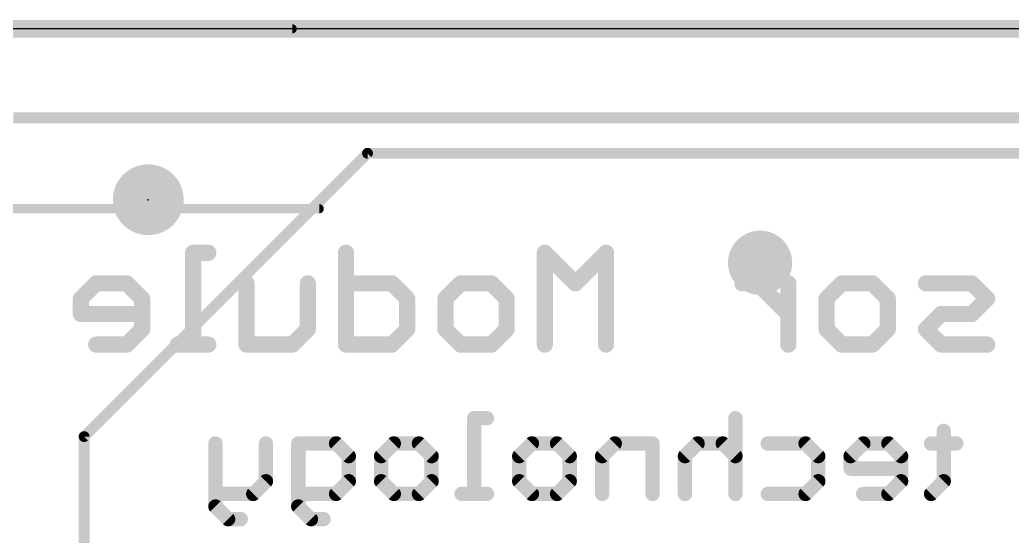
# Model space of a CAD drawing. Extents: x -8.1 to 51, y -8.2 to 25.5.
# Drawn here: x 8.47 to 22.48, y 18.24 to 25.53 of the extents above; entities that cross this region are included whole.
import ezdxf

# ---------------------------------------------------------------- set-up
doc = ezdxf.new("R2010")
doc.units = 0
for name, color, linetype in [('1', 12, 'CONTINUOUS'), ('16', 5, 'CONTINUOUS'), ('18', 110, 'CONTINUOUS'), ('20', 53, 'CONTINUOUS'), ('21', 40, 'CONTINUOUS'), ('22', 6, 'CONTINUOUS'), ('23', 40, 'CONTINUOUS'), ('47', 253, 'CONTINUOUS')]:
    doc.layers.add(name, color=color, linetype=linetype)

# ---------------------------------------------------------------- blocks, each defined once
blk = doc.blocks.new('PIE')
at = {"const_width": 0.5}
blk.add_lwpolyline([(0, -0.25, 1), (0, 0.25, 1), (0, -0.25)], format="xyb", dxfattribs=at)
blk = doc.blocks.new('ROUNDV')
at = {"const_width": 0.5}
blk.add_lwpolyline([(0, -0.25, 1), (0, 0.25, 1), (0, -0.25)], format="xyb", dxfattribs=at)

msp = doc.modelspace()

# ---------------------------------------------------------------- linework, layer by layer
at = {"layer": '1', "const_width": 0.254}
msp.add_lwpolyline([(50.8, 25.4), (0, 25.4)], dxfattribs=at)
at = {"layer": '16', "const_width": 0.254}
msp.add_lwpolyline([(50.8, 25.4), (0, 25.4)], dxfattribs=at)
at = {"layer": '20'}
msp.add_line((48.26, 25.4), (2.54, 25.4), dxfattribs=at)
at = {"layer": '21', "const_width": 0.1524}
for points in [[(8.382, 24.143), (43.382, 24.143)], [(9.382, 19.643), (13.382, 23.643)], [(13.382, 23.643), (37.382, 23.643)], [(9.382, 19.643), (9.382, 13.143)]]:
    msp.add_lwpolyline(points, dxfattribs=at)
at = {"layer": '21', "const_width": 0.0762}
for points in [[(13.382, 23.6811, 1), (13.382, 23.6049)], [(13.4089, 23.6161, 1), (13.3551, 23.6699)], [(9.4201, 19.643, 1), (9.3439, 19.643)], [(9.3551, 19.6699, 1), (9.4089, 19.6161)]]:
    msp.add_lwpolyline(points, format="xyb", dxfattribs=at)
at = {"layer": '22'}
for points, const_width in [([(11.136, 22.2388), (10.9199, 22.2388)], 0.2286), ([(10.9199, 22.2388), (10.9199, 20.9423)], 0.2286), ([(13.0782, 22.2388), (13.0782, 20.9423)], 0.2286), ([(16.3169, 21.8066), (15.8848, 22.2388)], 0.2286), ([(15.8848, 22.2388), (15.8848, 20.9423)], 0.2286), ([(16.7491, 22.2388), (16.3169, 21.8066)], 0.2286), ([(16.7491, 20.9423), (16.7491, 22.2388)], 0.2286), ([(9.5522, 21.8066), (9.3361, 21.5906)], 0.2286), ([(9.9844, 21.8066), (9.5522, 21.8066)], 0.2286), ([(10.2005, 21.5906), (9.9844, 21.8066)], 0.2286), ([(11.6749, 20.9423), (11.6749, 21.8066)], 0.2286), ([(12.5393, 21.8066), (12.5393, 21.1584)], 0.2286), ([(13.7265, 21.8066), (13.0782, 21.8066)], 0.2286), ([(13.9426, 21.5906), (13.7265, 21.8066)], 0.2286), ([(14.4815, 21.5906), (14.6976, 21.8066)], 0.2286), ([(14.6976, 21.8066), (15.1297, 21.8066)], 0.2286), ([(15.1297, 21.8066), (15.3458, 21.5906)], 0.2286), ([(18.8896, 21.8066), (18.6735, 21.8066)], 0.2286), ([(19.3218, 21.3745), (18.8896, 21.8066)], 0.2286), ([(19.3218, 20.9423), (19.3218, 21.8066)], 0.2286), ([(19.8607, 21.5906), (20.0768, 21.8066)], 0.2286), ([(20.0768, 21.8066), (20.509, 21.8066)], 0.2286), ([(20.509, 21.8066), (20.7251, 21.5906)], 0.2286), ([(21.9123, 21.8066), (21.264, 21.8066)], 0.2286), ([(22.1283, 21.5906), (21.9123, 21.8066)], 0.2286), ([(9.3361, 21.5906), (9.3361, 21.3745)], 0.2286), ([(10.2005, 21.1584), (10.2005, 21.5906)], 0.2286), ([(13.9426, 21.1584), (13.9426, 21.5906)], 0.2286), ([(14.4815, 21.1584), (14.4815, 21.5906)], 0.2286), ([(15.3458, 21.5906), (15.3458, 21.1584)], 0.2286), ([(19.8607, 21.1584), (19.8607, 21.5906)], 0.2286), ([(20.7251, 21.5906), (20.7251, 21.1584)], 0.2286), ([(21.9123, 21.3745), (22.1283, 21.5906)], 0.2286), ([(9.3361, 21.3745), (10.2005, 21.3745)], 0.2286), ([(21.264, 21.1584), (21.4801, 21.3745)], 0.2286), ([(21.4801, 21.3745), (21.9123, 21.3745)], 0.2286), ([(9.9844, 20.9423), (10.2005, 21.1584)], 0.2286), ([(12.5393, 21.1584), (12.3232, 20.9423)], 0.2286), ([(13.7265, 20.9423), (13.9426, 21.1584)], 0.2286), ([(14.6976, 20.9423), (14.4815, 21.1584)], 0.2286), ([(15.3458, 21.1584), (15.1297, 20.9423)], 0.2286), ([(20.0768, 20.9423), (19.8607, 21.1584)], 0.2286), ([(20.7251, 21.1584), (20.509, 20.9423)], 0.2286), ([(21.4801, 20.9423), (21.264, 21.1584)], 0.2286), ([(9.5522, 20.9423), (9.9844, 20.9423)], 0.2286), ([(11.136, 20.9423), (10.7038, 20.9423)], 0.2286), ([(12.3232, 20.9423), (11.6749, 20.9423)], 0.2286), ([(13.0782, 20.9423), (13.7265, 20.9423)], 0.2286), ([(15.1297, 20.9423), (14.6976, 20.9423)], 0.2286), ([(20.509, 20.9423), (20.0768, 20.9423)], 0.2286), ([(22.1283, 20.9423), (21.4801, 20.9423)], 0.2286), ([(15.0662, 19.9018), (14.8883, 19.9018)], 0.2032), ([(14.8883, 19.9018), (14.8883, 18.8341)], 0.2032), ([(18.5744, 19.9018), (18.5744, 18.8341)], 0.2032), ([(21.5148, 19.7239), (21.5148, 19.0121)], 0.2032), ([(11.236, 19.5459), (11.236, 18.6562)], 0.2032), ([(11.9478, 19.5459), (11.9478, 19.0121)], 0.2032), ([(12.4054, 18.6562), (12.4054, 19.5459)], 0.2032), ([(12.4054, 19.5459), (12.9393, 19.5459)], 0.2032), ([(12.9393, 19.5459), (13.1172, 19.368)], 0.2032), ([(13.5748, 19.368), (13.7528, 19.5459)], 0.2032), ([(13.7528, 19.5459), (14.1087, 19.5459)], 0.2032), ([(14.1087, 19.5459), (14.2866, 19.368)], 0.2032), ([(15.5238, 19.368), (15.7018, 19.5459)], 0.2032), ([(15.7018, 19.5459), (16.0577, 19.5459)], 0.2032), ([(16.0577, 19.5459), (16.2356, 19.368)], 0.2032), ([(16.8712, 19.5459), (16.6932, 19.368)], 0.2032), ([(17.405, 19.5459), (16.8712, 19.5459)], 0.2032), ([(17.405, 18.8341), (17.405, 19.5459)], 0.2032), ([(18.0405, 19.5459), (17.8626, 19.368)], 0.2032), ([(18.3965, 19.5459), (18.0405, 19.5459)], 0.2032), ([(18.5744, 19.368), (18.3965, 19.5459)], 0.2032), ([(19.032, 19.5459), (19.5659, 19.5459)], 0.2032), ([(19.5659, 19.5459), (19.7438, 19.368)], 0.2032), ([(20.3793, 19.5459), (20.2014, 19.368)], 0.2032), ([(20.7352, 19.5459), (20.3793, 19.5459)], 0.2032), ([(20.9132, 19.368), (20.7352, 19.5459)], 0.2032), ([(21.6928, 19.5459), (21.3369, 19.5459)], 0.2032), ([(13.1172, 19.368), (13.1172, 19.0121)], 0.2032), ([(13.5748, 19.0121), (13.5748, 19.368)], 0.2032), ([(14.2866, 19.368), (14.2866, 19.0121)], 0.2032), ([(15.5238, 19.0121), (15.5238, 19.368)], 0.2032), ([(16.2356, 19.368), (16.2356, 19.0121)], 0.2032), ([(16.6932, 19.368), (16.6932, 18.8341)], 0.2032), ([(17.8626, 19.368), (17.8626, 18.8341)], 0.2032), ([(19.7438, 19.368), (19.7438, 19.0121)], 0.2032), ([(20.2014, 19.368), (20.2014, 19.19)], 0.2032), ([(20.9132, 19.0121), (20.9132, 19.368)], 0.2032), ([(20.2014, 19.19), (20.9132, 19.19)], 0.2032), ([(11.9478, 19.0121), (11.7699, 18.8341)], 0.2032), ([(13.1172, 19.0121), (12.9393, 18.8341)], 0.2032), ([(13.7528, 18.8341), (13.5748, 19.0121)], 0.2032), ([(14.2866, 19.0121), (14.1087, 18.8341)], 0.2032), ([(15.7018, 18.8341), (15.5238, 19.0121)], 0.2032), ([(16.2356, 19.0121), (16.0577, 18.8341)], 0.2032), ([(19.7438, 19.0121), (19.5659, 18.8341)], 0.2032), ([(20.7352, 18.8341), (20.9132, 19.0121)], 0.2032), ([(21.5148, 19.0121), (21.3369, 18.8341)], 0.2032), ([(11.7699, 18.8341), (11.236, 18.8341)], 0.2032), ([(12.9393, 18.8341), (12.4054, 18.8341)], 0.2032), ([(14.1087, 18.8341), (13.7528, 18.8341)], 0.2032), ([(15.0662, 18.8341), (14.7103, 18.8341)], 0.2032), ([(16.0577, 18.8341), (15.7018, 18.8341)], 0.2032), ([(19.5659, 18.8341), (19.032, 18.8341)], 0.2032), ([(20.3793, 18.8341), (20.7352, 18.8341)], 0.2032), ([(11.236, 18.6562), (11.414, 18.4782)], 0.2032), ([(12.5834, 18.4782), (12.4054, 18.6562)], 0.2032), ([(11.414, 18.4782), (11.5919, 18.4782)], 0.2032), ([(12.7613, 18.4782), (12.5834, 18.4782)], 0.2032)]:
    msp.add_lwpolyline(points, dxfattribs=dict(at, const_width=const_width))
for points, const_width in [([(10.9199, 22.296, 1), (10.9199, 22.1817)], 0.1143), ([(10.9771, 22.2388, 1), (10.8628, 22.2388)], 0.1143), ([(11.136, 22.1817, 1), (11.136, 22.296)], 0.1143), ([(13.1354, 22.2388, 1), (13.0211, 22.2388)], 0.1143), ([(15.9252, 22.2792, 1), (15.8444, 22.1984)], 0.1143), ([(15.9419, 22.2388, 1), (15.8276, 22.2388)], 0.1143), ([(16.8063, 22.2388, 1), (16.692, 22.2388)], 0.1143), ([(16.7895, 22.1984, 1), (16.7087, 22.2792)], 0.1143), ([(9.5522, 21.8638, 1), (9.5522, 21.7495)], 0.1143), ([(9.5926, 21.7662, 1), (9.5118, 21.847)], 0.1143), ([(10.0248, 21.847, 1), (9.944, 21.7662)], 0.1143), ([(9.9844, 21.7495, 1), (9.9844, 21.8638)], 0.1143), ([(11.7321, 21.8066, 1), (11.6178, 21.8066)], 0.1143), ([(12.5964, 21.8066, 1), (12.4821, 21.8066)], 0.1143), ([(13.0782, 21.8638, 1), (13.0782, 21.7495)], 0.1143), ([(13.7669, 21.847, 1), (13.6861, 21.7662)], 0.1143), ([(13.7265, 21.7495, 1), (13.7265, 21.8638)], 0.1143), ([(14.6976, 21.8638, 1), (14.6976, 21.7495)], 0.1143), ([(14.738, 21.7662, 1), (14.6572, 21.847)], 0.1143), ([(15.1702, 21.847, 1), (15.0893, 21.7662)], 0.1143), ([(15.1297, 21.7495, 1), (15.1297, 21.8638)], 0.1143), ([(16.2765, 21.847, 1), (16.3573, 21.7662)], 0.1143), ([(16.2765, 21.7662, 1), (16.3573, 21.847)], 0.1143), ([(18.6735, 21.8638, 1), (18.6735, 21.7495)], 0.1143), ([(18.93, 21.847, 1), (18.8492, 21.7662)], 0.1143), ([(18.8896, 21.7495, 1), (18.8896, 21.8638)], 0.1143), ([(19.3789, 21.8066, 1), (19.2646, 21.8066)], 0.1143), ([(20.0768, 21.8638, 1), (20.0768, 21.7495)], 0.1143), ([(20.1172, 21.7662, 1), (20.0364, 21.847)], 0.1143), ([(20.5494, 21.847, 1), (20.4686, 21.7662)], 0.1143), ([(20.509, 21.7495, 1), (20.509, 21.8638)], 0.1143), ([(21.264, 21.8638, 1), (21.264, 21.7495)], 0.1143), ([(21.9527, 21.847, 1), (21.8718, 21.7662)], 0.1143), ([(21.9123, 21.7495, 1), (21.9123, 21.8638)], 0.1143), ([(9.3933, 21.5906, 1), (9.279, 21.5906)], 0.1143), ([(9.2957, 21.631, 1), (9.3765, 21.5501)], 0.1143), ([(10.2576, 21.5906, 1), (10.1433, 21.5906)], 0.1143), ([(10.1601, 21.5501, 1), (10.2409, 21.631)], 0.1143), ([(13.9997, 21.5906, 1), (13.8854, 21.5906)], 0.1143), ([(13.9021, 21.5501, 1), (13.983, 21.631)], 0.1143), ([(14.5386, 21.5906, 1), (14.4243, 21.5906)], 0.1143), ([(14.4411, 21.631, 1), (14.5219, 21.5501)], 0.1143), ([(15.403, 21.5906, 1), (15.2887, 21.5906)], 0.1143), ([(15.3054, 21.5501, 1), (15.3862, 21.631)], 0.1143), ([(19.9179, 21.5906, 1), (19.8036, 21.5906)], 0.1143), ([(19.8203, 21.631, 1), (19.9011, 21.5501)], 0.1143), ([(20.7822, 21.5906, 1), (20.6679, 21.5906)], 0.1143), ([(20.6846, 21.5501, 1), (20.7655, 21.631)], 0.1143), ([(22.1687, 21.5501, 1), (22.0879, 21.631)], 0.1143), ([(22.0879, 21.5501, 1), (22.1687, 21.631)], 0.1143), ([(9.3361, 21.4316, 1), (9.3361, 21.3173)], 0.1143), ([(9.279, 21.3745, 1), (9.3933, 21.3745)], 0.1143), ([(10.2005, 21.3173, 1), (10.2005, 21.4316)], 0.1143), ([(19.2814, 21.3341, 1), (19.3622, 21.4149)], 0.1143), ([(21.4801, 21.4316, 1), (21.4801, 21.3173)], 0.1143), ([(21.5205, 21.3341, 1), (21.4397, 21.4149)], 0.1143), ([(21.8718, 21.4149, 1), (21.9527, 21.3341)], 0.1143), ([(21.9123, 21.3173, 1), (21.9123, 21.4316)], 0.1143), ([(10.1433, 21.1584, 1), (10.2576, 21.1584)], 0.1143), ([(10.2409, 21.118, 1), (10.1601, 21.1988)], 0.1143), ([(12.4821, 21.1584, 1), (12.5964, 21.1584)], 0.1143), ([(12.5797, 21.118, 1), (12.4989, 21.1988)], 0.1143), ([(13.8854, 21.1584, 1), (13.9997, 21.1584)], 0.1143), ([(13.983, 21.118, 1), (13.9021, 21.1988)], 0.1143), ([(14.5219, 21.1988, 1), (14.4411, 21.118)], 0.1143), ([(14.4243, 21.1584, 1), (14.5386, 21.1584)], 0.1143), ([(15.2887, 21.1584, 1), (15.403, 21.1584)], 0.1143), ([(15.3862, 21.118, 1), (15.3054, 21.1988)], 0.1143), ([(19.9011, 21.1988, 1), (19.8203, 21.118)], 0.1143), ([(19.8036, 21.1584, 1), (19.9179, 21.1584)], 0.1143), ([(20.6679, 21.1584, 1), (20.7822, 21.1584)], 0.1143), ([(20.7655, 21.118, 1), (20.6846, 21.1988)], 0.1143), ([(21.3044, 21.1988, 1), (21.2236, 21.118)], 0.1143), ([(21.2236, 21.1988, 1), (21.3044, 21.118)], 0.1143), ([(9.5522, 20.9994, 1), (9.5522, 20.8851)], 0.1143), ([(9.944, 20.9827, 1), (10.0248, 20.9019)], 0.1143), ([(9.9844, 20.8851, 1), (9.9844, 20.9994)], 0.1143), ([(10.7038, 20.9994, 1), (10.7038, 20.8851)], 0.1143), ([(11.136, 20.8851, 1), (11.136, 20.9994)], 0.1143), ([(11.6749, 20.9994, 1), (11.6749, 20.8851)], 0.1143), ([(12.2828, 20.9827, 1), (12.3636, 20.9019)], 0.1143), ([(12.3232, 20.8851, 1), (12.3232, 20.9994)], 0.1143), ([(13.0782, 20.9994, 1), (13.0782, 20.8851)], 0.1143), ([(13.6861, 20.9827, 1), (13.7669, 20.9019)], 0.1143), ([(13.7265, 20.8851, 1), (13.7265, 20.9994)], 0.1143), ([(14.6976, 20.9994, 1), (14.6976, 20.8851)], 0.1143), ([(14.6572, 20.9019, 1), (14.738, 20.9827)], 0.1143), ([(15.0893, 20.9827, 1), (15.1702, 20.9019)], 0.1143), ([(15.1297, 20.8851, 1), (15.1297, 20.9994)], 0.1143), ([(20.0768, 20.9994, 1), (20.0768, 20.8851)], 0.1143), ([(20.0364, 20.9019, 1), (20.1172, 20.9827)], 0.1143), ([(20.4686, 20.9827, 1), (20.5494, 20.9019)], 0.1143), ([(20.509, 20.8851, 1), (20.509, 20.9994)], 0.1143), ([(21.4801, 20.9994, 1), (21.4801, 20.8851)], 0.1143), ([(21.4397, 20.9019, 1), (21.5205, 20.9827)], 0.1143), ([(22.1283, 20.8851, 1), (22.1283, 20.9994)], 0.1143), ([(10.8628, 20.9423, 1), (10.9771, 20.9423)], 0.1143), ([(11.6178, 20.9423, 1), (11.7321, 20.9423)], 0.1143), ([(13.0211, 20.9423, 1), (13.1354, 20.9423)], 0.1143), ([(15.8276, 20.9423, 1), (15.9419, 20.9423)], 0.1143), ([(16.692, 20.9423, 1), (16.8063, 20.9423)], 0.1143), ([(19.2646, 20.9423, 1), (19.3789, 20.9423)], 0.1143), ([(14.8883, 19.9526, 1), (14.8883, 19.851)], 0.1016), ([(14.9391, 19.9018, 1), (14.8375, 19.9018)], 0.1016), ([(15.0662, 19.851, 1), (15.0662, 19.9526)], 0.1016), ([(18.6252, 19.9018, 1), (18.5236, 19.9018)], 0.1016), ([(21.5656, 19.7239, 1), (21.464, 19.7239)], 0.1016), ([(11.2868, 19.5459, 1), (11.1852, 19.5459)], 0.1016), ([(11.9986, 19.5459, 1), (11.897, 19.5459)], 0.1016), ([(12.4562, 19.5459, 1), (12.3546, 19.5459)], 0.1016), ([(12.4054, 19.5967, 1), (12.4054, 19.4951)], 0.1016), ([(12.9752, 19.5818, 1), (12.9033, 19.51)], 0.1016), ([(12.9393, 19.4951, 1), (12.9393, 19.5967)], 0.1016), ([(13.7528, 19.5967, 1), (13.7528, 19.4951)], 0.1016), ([(13.7887, 19.51, 1), (13.7168, 19.5818)], 0.1016), ([(14.1446, 19.5818, 1), (14.0727, 19.51)], 0.1016), ([(14.1087, 19.4951, 1), (14.1087, 19.5967)], 0.1016), ([(15.7018, 19.5967, 1), (15.7018, 19.4951)], 0.1016), ([(15.7377, 19.51, 1), (15.6658, 19.5818)], 0.1016), ([(16.0936, 19.5818, 1), (16.0217, 19.51)], 0.1016), ([(16.0577, 19.4951, 1), (16.0577, 19.5967)], 0.1016), ([(16.8712, 19.5967, 1), (16.8712, 19.4951)], 0.1016), ([(16.9071, 19.51, 1), (16.8352, 19.5818)], 0.1016), ([(17.4558, 19.5459, 1), (17.3542, 19.5459)], 0.1016), ([(17.405, 19.4951, 1), (17.405, 19.5967)], 0.1016), ([(18.0405, 19.5967, 1), (18.0405, 19.4951)], 0.1016), ([(18.0765, 19.51, 1), (18.0046, 19.5818)], 0.1016), ([(18.4324, 19.5818, 1), (18.3605, 19.51)], 0.1016), ([(18.3965, 19.4951, 1), (18.3965, 19.5967)], 0.1016), ([(19.032, 19.5967, 1), (19.032, 19.4951)], 0.1016), ([(19.6018, 19.5818, 1), (19.5299, 19.51)], 0.1016), ([(19.5659, 19.4951, 1), (19.5659, 19.5967)], 0.1016), ([(20.3793, 19.5967, 1), (20.3793, 19.4951)], 0.1016), ([(20.4153, 19.51, 1), (20.3434, 19.5818)], 0.1016), ([(20.7712, 19.5818, 1), (20.6993, 19.51)], 0.1016), ([(20.7352, 19.4951, 1), (20.7352, 19.5967)], 0.1016), ([(21.3369, 19.5967, 1), (21.3369, 19.4951)], 0.1016), ([(21.6928, 19.4951, 1), (21.6928, 19.5967)], 0.1016), ([(13.168, 19.368, 1), (13.0664, 19.368)], 0.1016), ([(13.6256, 19.368, 1), (13.524, 19.368)], 0.1016), ([(14.3374, 19.368, 1), (14.2358, 19.368)], 0.1016), ([(15.5746, 19.368, 1), (15.473, 19.368)], 0.1016), ([(16.2864, 19.368, 1), (16.1848, 19.368)], 0.1016), ([(16.744, 19.368, 1), (16.6424, 19.368)], 0.1016), ([(17.9134, 19.368, 1), (17.8118, 19.368)], 0.1016), ([(19.7946, 19.368, 1), (19.693, 19.368)], 0.1016), ([(20.2522, 19.368, 1), (20.1506, 19.368)], 0.1016), ([(20.964, 19.368, 1), (20.8624, 19.368)], 0.1016), ([(13.0813, 19.332, 1), (13.1531, 19.4039)], 0.1016), ([(13.5389, 19.4039, 1), (13.6107, 19.332)], 0.1016), ([(14.2507, 19.332, 1), (14.3225, 19.4039)], 0.1016), ([(15.4879, 19.4039, 1), (15.5597, 19.332)], 0.1016), ([(16.1997, 19.332, 1), (16.2715, 19.4039)], 0.1016), ([(16.6573, 19.4039, 1), (16.7291, 19.332)], 0.1016), ([(17.8267, 19.4039, 1), (17.8985, 19.332)], 0.1016), ([(18.5385, 19.332, 1), (18.6103, 19.4039)], 0.1016), ([(19.7079, 19.332, 1), (19.7797, 19.4039)], 0.1016), ([(20.1655, 19.4039, 1), (20.2373, 19.332)], 0.1016), ([(20.8773, 19.332, 1), (20.9491, 19.4039)], 0.1016), ([(20.2014, 19.2408, 1), (20.2014, 19.1392)], 0.1016), ([(20.1506, 19.19, 1), (20.2522, 19.19)], 0.1016), ([(20.9132, 19.1392, 1), (20.9132, 19.2408)], 0.1016), ([(11.897, 19.0121, 1), (11.9986, 19.0121)], 0.1016), ([(11.9837, 18.9761, 1), (11.9119, 19.048)], 0.1016), ([(13.0664, 19.0121, 1), (13.168, 19.0121)], 0.1016), ([(13.1531, 18.9761, 1), (13.0813, 19.048)], 0.1016), ([(13.6107, 19.048, 1), (13.5389, 18.9761)], 0.1016), ([(13.524, 19.0121, 1), (13.6256, 19.0121)], 0.1016), ([(14.2358, 19.0121, 1), (14.3374, 19.0121)], 0.1016), ([(14.3225, 18.9761, 1), (14.2507, 19.048)], 0.1016), ([(15.5597, 19.048, 1), (15.4879, 18.9761)], 0.1016), ([(15.473, 19.0121, 1), (15.5746, 19.0121)], 0.1016), ([(16.1848, 19.0121, 1), (16.2864, 19.0121)], 0.1016), ([(16.2715, 18.9761, 1), (16.1997, 19.048)], 0.1016), ([(19.693, 19.0121, 1), (19.7946, 19.0121)], 0.1016), ([(19.7797, 18.9761, 1), (19.7079, 19.048)], 0.1016), ([(20.8624, 19.0121, 1), (20.964, 19.0121)], 0.1016), ([(20.9491, 18.9761, 1), (20.8773, 19.048)], 0.1016), ([(21.464, 19.0121, 1), (21.5656, 19.0121)], 0.1016), ([(21.5508, 18.9761, 1), (21.4789, 19.048)], 0.1016), ([(11.236, 18.8849, 1), (11.236, 18.7833)], 0.1016), ([(11.734, 18.87, 1), (11.8058, 18.7982)], 0.1016), ([(11.7699, 18.7833, 1), (11.7699, 18.8849)], 0.1016), ([(12.4054, 18.8849, 1), (12.4054, 18.7833)], 0.1016), ([(12.9033, 18.87, 1), (12.9752, 18.7982)], 0.1016), ([(12.9393, 18.7833, 1), (12.9393, 18.8849)], 0.1016), ([(13.7528, 18.8849, 1), (13.7528, 18.7833)], 0.1016), ([(13.7168, 18.7982, 1), (13.7887, 18.87)], 0.1016), ([(14.0727, 18.87, 1), (14.1446, 18.7982)], 0.1016), ([(14.1087, 18.7833, 1), (14.1087, 18.8849)], 0.1016), ([(14.7103, 18.8849, 1), (14.7103, 18.7833)], 0.1016), ([(15.0662, 18.7833, 1), (15.0662, 18.8849)], 0.1016), ([(15.7018, 18.8849, 1), (15.7018, 18.7833)], 0.1016), ([(15.6658, 18.7982, 1), (15.7377, 18.87)], 0.1016), ([(16.0217, 18.87, 1), (16.0936, 18.7982)], 0.1016), ([(16.0577, 18.7833, 1), (16.0577, 18.8849)], 0.1016), ([(19.032, 18.8849, 1), (19.032, 18.7833)], 0.1016), ([(19.5299, 18.87, 1), (19.6018, 18.7982)], 0.1016), ([(19.5659, 18.7833, 1), (19.5659, 18.8849)], 0.1016), ([(20.3793, 18.8849, 1), (20.3793, 18.7833)], 0.1016), ([(20.6993, 18.87, 1), (20.7712, 18.7982)], 0.1016), ([(20.7352, 18.7833, 1), (20.7352, 18.8849)], 0.1016), ([(21.301, 18.87, 1), (21.3728, 18.7982)], 0.1016), ([(14.8375, 18.8341, 1), (14.9391, 18.8341)], 0.1016), ([(16.6424, 18.8341, 1), (16.744, 18.8341)], 0.1016), ([(17.3542, 18.8341, 1), (17.4558, 18.8341)], 0.1016), ([(17.8118, 18.8341, 1), (17.9134, 18.8341)], 0.1016), ([(18.5236, 18.8341, 1), (18.6252, 18.8341)], 0.1016), ([(11.2719, 18.6921, 1), (11.2001, 18.6202)], 0.1016), ([(11.1852, 18.6562, 1), (11.2868, 18.6562)], 0.1016), ([(12.4413, 18.6921, 1), (12.3695, 18.6202)], 0.1016), ([(12.3546, 18.6562, 1), (12.4562, 18.6562)], 0.1016), ([(11.414, 18.529, 1), (11.414, 18.4274)], 0.1016), ([(11.378, 18.4423, 1), (11.4499, 18.5141)], 0.1016), ([(11.5919, 18.4274, 1), (11.5919, 18.529)], 0.1016), ([(12.5834, 18.529, 1), (12.5834, 18.4274)], 0.1016), ([(12.5474, 18.4423, 1), (12.6193, 18.5141)], 0.1016), ([(12.7613, 18.4274, 1), (12.7613, 18.529)], 0.1016)]:
    msp.add_lwpolyline(points, format="xyb", dxfattribs=dict(at, const_width=const_width))
at = {"layer": '23'}
msp.add_point((10.287, 22.987), dxfattribs=at)
at = {"layer": '47', "const_width": 0.13}
for points in [[(12.319, 25.4), (-7.665, 25.4)], [(12.7, 22.86), (-4.236, 22.86)]]:
    msp.add_lwpolyline(points, dxfattribs=at)
at = {"layer": '47', "const_width": 0.065}
for points in [[(12.319, 25.3675, 1), (12.319, 25.4325)], [(12.7, 22.8275, 1), (12.7, 22.8925)]]:
    msp.add_lwpolyline(points, format="xyb", dxfattribs=at)

# ---------------------------------------------------------------- block references
at = {"layer": '1'}
msp.add_blockref('PIE', (10.287, 22.987), dxfattribs=at)
at = {"layer": '18', "xscale": 0.9064, "yscale": 0.9064}
msp.add_blockref('ROUNDV', (18.923, 22.098), dxfattribs=at)
msp.add_blockref('ROUNDV', (18.923, 22.098), dxfattribs=at)

doc.saveas('drawing.dxf')
